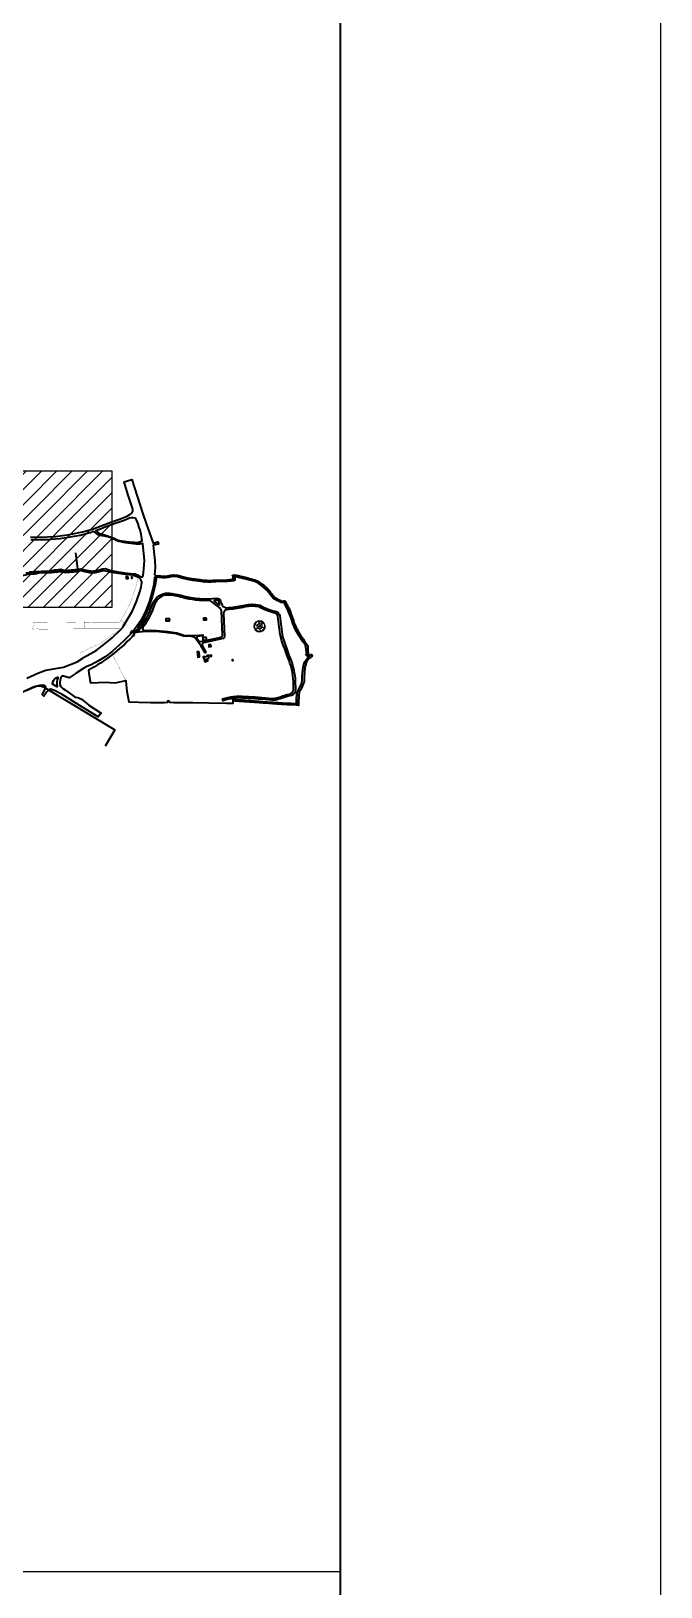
# Model space of a CAD drawing. Header units: metres. Extents: x 428 to 3974, y -4076 to 3914.
# Drawn here: x 899.545 to 900.27, y -367.522 to -365.729 of the extents above; entities that cross this region are included whole.
import ezdxf

# ---------------------------------------------------------------- set-up
doc = ezdxf.new("R2010")
doc.units = ezdxf.units.M
doc.header["$MEASUREMENT"] = 0
doc.linetypes.add('DASHED', pattern=[0.75, 0.5, -0.25])
doc.linetypes.add('VPP-MFME-01$0$HIDDEN2', pattern=[4.6875, 3.125, -1.5625])
for name, color, linetype, lineweight in [('C-BLDG', 253, 'Continuous', 5), ('C-EQPM-NAVD', 253, 'Continuous', 5), ('C-FENC-AIRF-LEAS', 253, 'Continuous', 0), ('C-FENC-AIRF-SECU', 253, 'DASHED', 0), ('C-ROAD-AIRF', 253, 'Continuous', 5), ('C-ROAD-LAND', 253, 'Continuous', 9)]:
    doc.layers.add(name, color=color, linetype=linetype, lineweight=lineweight)
doc.layers.add('Dimension', color=7, linetype='Continuous')
doc.layers.add('Frame', color=7, linetype='Continuous')

# ---------------------------------------------------------------- blocks, each defined once
blk = doc.blocks.new('W-EQUP-NAVG-flat-1')
at = {"layer": 'C-EQPM-NAVD', "linetype": 'VPP-MFME-01$0$HIDDEN2'}
for p, q in [((-13.1, 4.1), (-13.6, -1.8)), ((-13.5, 4.2), (-13.1, 5.4)), ((-12.3, 3.8), (-13.5, 4.2)), ((-11.9, 4.9), (-13.1, 5.4)), ((-13.1, -1.7), (-12.7, 3.9)), ((-12.4, 4.5), (-13, 4.7)), ((-9.3, 10.1), (-12.7, 5.2)), ((-12.3, 5.1), (-9, 9.7)), ((-12.3, 3.8), (-11.9, 4.9)), ((-7, 2.2), (-12.2, 4.1)), ((-6.8, 2.8), (-12, 4.7)), ((-9.6, 10.4), (-8.6, 11.2)), ((-8.8, 9.5), (-9.6, 10.4)), ((-8.4, 10), (-9, 10.6)), ((-8.8, 9.5), (-7.9, 10.2)), ((-7.9, 10.2), (-8.6, 11.2)), ((-3, 13.4), (-8.4, 10.9)), ((-8.1, 10.5), (-2.9, 12.9)), ((-7.5, 2.4), (-6.2, -4.9)), ((-1.7, 7.7), (-7.3, 3)), ((-7.1, 1.9), (-6.7, 3.1)), ((-6, 1.5), (-7.1, 1.9)), ((-6.9, 1.9), (-5.9, -4.2)), ((-5.6, 2.7), (-6.7, 3.1)), ((-6, 2.2), (-6.7, 2.4)), ((-1.9, 6.9), (-6.5, 3)), ((-6, 1.5), (-5.6, 2.7)), ((-1, 0.1), (-5.9, 1.8)), ((-0.8, 0.6), (-5.7, 2.4)), ((-3.1, 13.8), (-1.9, 14)), ((-2.9, 12.6), (-3.1, 13.8)), ((-2.9, 12.6), (-1.7, 12.8)), ((-1.6, 7.2), (-2.6, 12.6)), ((-2.3, 13), (-2.4, 13.7)), ((-1, 7.3), (-2, 12.8)), ((-1.7, 12.8), (-1.9, 14)), ((-1.9, 7.1), (-0.7, 7.3)), ((-1.7, 5.9), (-1.9, 7.1)), ((4.1, 13.1), (-1.8, 13.6)), ((-1.7, 13.1), (3.9, 12.7)), ((-1.7, 5.9), (-0.5, 6.2)), ((-0.5, 0.9), (-1.4, 6)), ((-1.1, 6.3), (-1.3, 7)), ((5.9, 5.3), (-1.1, 7.8)), ((0.1, 1), (-0.8, 6.1)), ((-0.5, 6.2), (-0.7, 7.3)), ((5.1, 5.1), (-0.7, 7.2)), ((0.3, -0.1), (-0.3, 0.1)), ((0.1, -0.3), (-0.1, 0.3)), ((0, 0), (0.3, 0.2)), ((0.6, 0.9), (4.5, 4.2)), ((0.9, 0.4), (4.9, 3.7)), ((3.8, 12.3), (4.2, 13.5)), ((3.8, 12.3), (4.9, 11.9)), ((4.2, 13.5), (5.4, 13.1)), ((4.3, 4.4), (5.2, 5.2)), ((4.3, 4.4), (5.1, 3.5)), ((4.4, 12.3), (4.7, 13.1)), ((4.9, 11.9), (5.4, 13.1)), ((4.9, 4.1), (5.5, 4.6)), ((5.1, 12.3), (9.7, 9)), ((5.1, 3.5), (6, 4.3)), ((10.1, 9.3), (5.2, 12.7)), ((5.2, 5.2), (6, 4.3)), ((5.4, 5), (9.7, 8.5)), ((5.8, 4.5), (10.1, 8.1)), ((6.9, -1.9), (5.9, 4.2)), ((7.5, -2.4), (6.2, 4.9)), ((9.5, 8.8), (10.4, 9.6)), ((9.5, 8.8), (10.2, 7.9)), ((10.1, 8.5), (10.6, 8.9)), ((10.2, 7.9), (11.2, 8.6)), ((10.4, 9.6), (11.2, 8.6)), ((10.5, 8.1), (12.9, 2.9)), ((13.4, 3), (10.9, 8.4)), ((12.6, 2.9), (13.8, 3.1)), ((12.6, 2.9), (12.8, 1.7)), ((13.1, 1.7), (12.7, -3.9)), ((12.8, 1.7), (14, 1.9)), ((12.9, 2.3), (13.7, 2.5)), ((13.1, -4.1), (13.6, 1.8)), ((13.8, 3.1), (14, 1.9)), ((-12.8, -1.7), (-14, -1.9)), ((-13.8, -3.1), (-14, -1.9)), ((-12.6, -2.9), (-13.8, -3.1)), ((-12.9, -2.3), (-13.7, -2.5)), ((-13.4, -3), (-10.9, -8.4)), ((-10.5, -8.1), (-12.9, -2.9)), ((-12.6, -2.9), (-12.8, -1.7)), ((-10.2, -7.9), (-11.2, -8.6)), ((-10.4, -9.6), (-11.2, -8.6)), ((-10.1, -8.5), (-10.6, -8.9)), ((-9.5, -8.8), (-10.4, -9.6)), ((-9.5, -8.8), (-10.2, -7.9)), ((-5.8, -4.5), (-10.1, -8.1)), ((-10.1, -9.3), (-5.2, -12.7)), ((-5.4, -5), (-9.7, -8.5)), ((-5.1, -12.3), (-9.7, -9)), ((-5.1, -3.5), (-6, -4.3)), ((-5.2, -5.2), (-6, -4.3)), ((-5.9, -5.3), (1.1, -7.8)), ((-4.9, -4.1), (-5.5, -4.6)), ((-4.9, -11.9), (-5.4, -13.1)), ((-4.2, -13.5), (-5.4, -13.1)), ((-4.3, -4.4), (-5.2, -5.2)), ((-4.3, -4.4), (-5.1, -3.5)), ((-5.1, -5.1), (0.7, -7.2)), ((-0.9, -0.4), (-4.9, -3.7)), ((-3.8, -12.3), (-4.9, -11.9)), ((-4.4, -12.3), (-4.7, -13.1)), ((-0.6, -0.9), (-4.5, -4.2)), ((-3.8, -12.3), (-4.2, -13.5)), ((-4.1, -13.1), (1.8, -13.6)), ((1.7, -13.1), (-3.9, -12.7)), ((0, 0), (-0.3, -0.2)), ((-0.1, -1), (0.8, -6.1)), ((0.5, -0.9), (1.4, -6)), ((1.7, -5.9), (0.5, -6.2)), ((0.5, -6.2), (0.7, -7.3)), ((1.9, -7.1), (0.7, -7.3)), ((0.8, -0.6), (5.7, -2.4)), ((1, -0.1), (5.9, -1.8)), ((1, -7.3), (2, -12.8)), ((1.1, -6.3), (1.3, -7)), ((1.6, -7.2), (2.6, -12.6)), ((1.7, -7.7), (7.3, -3)), ((1.7, -5.9), (1.9, -7.1)), ((2.9, -12.6), (1.7, -12.8)), ((1.7, -12.8), (1.9, -14)), ((1.9, -6.9), (6.5, -3)), ((3.1, -13.8), (1.9, -14)), ((2.3, -13), (2.4, -13.7)), ((8.1, -10.5), (2.9, -12.9)), ((2.9, -12.6), (3.1, -13.8)), ((3, -13.4), (8.4, -10.9)), ((6, -1.5), (5.6, -2.7)), ((5.6, -2.7), (6.7, -3.1)), ((6, -1.5), (7.1, -1.9)), ((6, -2.2), (6.7, -2.4)), ((7.1, -1.9), (6.7, -3.1)), ((6.8, -2.8), (12, -4.7)), ((7, -2.2), (12.2, -4.1)), ((8.8, -9.5), (7.9, -10.2)), ((7.9, -10.2), (8.6, -11.2)), ((8.4, -10), (9, -10.6)), ((9.6, -10.4), (8.6, -11.2)), ((8.8, -9.5), (9.6, -10.4)), ((12.3, -5.1), (9, -9.7)), ((9.3, -10.1), (12.7, -5.2)), ((12.3, -3.8), (11.9, -4.9)), ((11.9, -4.9), (13.1, -5.4)), ((12.3, -3.8), (13.5, -4.2)), ((12.4, -4.5), (13, -4.7)), ((13.5, -4.2), (13.1, -5.4))]:
    blk.add_line(p, q, dxfattribs=at)
for points in [[(10, -11.8), (2.7, -15.3), (-5.3, -14.6), (-11.8, -10), (-15.3, -2.7), (-14.6, 5.3), (-10, 11.8), (-2.7, 15.3), (5.3, 14.6), (11.8, 10), (15.3, 2.7), (14.6, -5.3), (10, -11.8)], [(-1, 0.1), (-0.9, -0.4)], [(-0.5, 0.9), (-0.8, 0.6)], [(0.6, 0.9), (0.1, 1)], [(1, -0.1), (0.9, 0.4)], [(-0.6, -0.9), (-0.1, -1)], [(0.5, -0.9), (0.8, -0.6)]]:
    blk.add_lwpolyline(points, dxfattribs=at)
blk.add_lwpolyline([(-0.5, 7.9), (1, 12.1), (6.3, 10.2), (4.8, 6)], close=True, dxfattribs=at)
for centre in [(-12.7, 4.6), (-8.7, 10.3), (-6.3, 2.3), (-4.4, 5.2), (-2.4, 13.3), (-1.2, 6.6), (0, 0), (2.3, 6.3), (4.6, 12.7), (5.2, 4.4), (6.6, 1.2), (10.3, 8.7), (13.3, 2.4), (-13.3, -2.4), (-10.3, -8.7), (-6.6, -1.2), (-5.2, -4.4), (-4.6, -12.7), (-2.3, -6.3), (1.2, -6.6), (2.4, -13.3), (4.4, -5.2), (6.3, -2.3), (8.7, -10.3), (12.7, -4.6)]:
    blk.add_circle(centre, 0.2, dxfattribs=at)

msp = doc.modelspace()

# ---------------------------------------------------------------- hatches: boundary and pattern name
at = {"layer": 'Dimension'}
h = msp.add_hatch(dxfattribs=at)
h.set_pattern_fill('ANSI31', color=210, scale=0.1, style=0)
h.set_pattern_definition([(45, (-1270212.70281, -6129136.565848), (-0.008838834764832, 0.008838834764832), [])])
h.paths.add_polyline_path([(899.3576, -366.2355), (899.6375, -366.2355), (899.6375, -366.393), (899.3576, -366.393)])

# ---------------------------------------------------------------- linework, layer by layer
msp.add_line((897.7544, -367.5037), (899.9012, -367.5037))
at = {"layer": 'C-BLDG', "lineweight": 40}
msp.add_lwpolyline([(899.5117, -366.3337), (899.5108, -366.3553), (899.5329, -366.3562), (899.5412, -366.3543), (899.5493, -366.3539), (899.554, -366.3528), (899.5681, -366.3526), (899.5788, -366.3512), (899.5837, -366.3526), (899.5989, -366.3512), (899.5962, -366.3297)], dxfattribs=at)
for points in [[(899.6565, -366.3575), (899.6541, -366.3573), (899.6539, -366.3594), (899.6563, -366.3596)], [(899.6612, -366.3579), (899.6602, -366.3577), (899.6601, -366.3591), (899.6611, -366.3592)], [(899.7043, -366.4058), (899.6999, -366.4058), (899.6999, -366.4081), (899.7042, -366.4081)], [(899.7467, -366.4053), (899.7432, -366.4053), (899.7432, -366.4071), (899.7467, -366.4071)], [(899.664, -366.4242), (899.6629, -366.4234), (899.662, -366.4247), (899.6631, -366.4254)], [(899.7467, -366.4274), (899.7452, -366.4274), (899.7426, -366.4273), (899.7425, -366.4303), (899.7451, -366.4304), (899.7466, -366.4304)], [(899.7382, -366.4439), (899.7359, -366.4441), (899.7365, -366.45), (899.7388, -366.4497)], [(899.7498, -366.4512), (899.7488, -366.448), (899.7472, -366.4485), (899.7475, -366.4494), (899.7448, -366.4502), (899.7445, -366.4493), (899.7429, -366.4498), (899.7439, -366.453)], [(899.7517, -366.4356), (899.7492, -366.4358), (899.7494, -366.4381), (899.7519, -366.438)], [(899.7481, -366.4536), (899.7444, -366.4546), (899.7447, -366.4554), (899.7484, -366.4544)], [(899.7773, -366.4533), (899.7761, -366.4532), (899.7761, -366.4541), (899.7774, -366.4541)]]:
    msp.add_lwpolyline(points, close=True, dxfattribs=at)
msp.add_lwpolyline([(899.7509, -366.4487, 0.919972), (899.7524, -366.4483, 0.903681)], format="xyb", close=True, dxfattribs=at)
msp.add_lwpolyline([(899.3154, -366.8212), (899.304, -366.7406, -0.327325), (899.4173, -366.545), (899.4556, -366.528), (899.5462, -366.4846, -0.253154), (899.5606, -366.4853), (899.641, -366.5339), (899.6298, -366.5525)], format="xyb", dxfattribs=at)
at = {"layer": 'C-FENC-AIRF-LEAS', "lineweight": 40}
msp.add_lwpolyline([(899.8442, -366.4052), (899.841, -366.3966), (899.8373, -366.3896), (899.8364, -366.3875), (899.8326, -366.3872), (899.8304, -366.3861), (899.828, -366.3848), (899.8235, -366.3821), (899.8218, -366.3801), (899.8187, -366.3759), (899.8161, -366.3728), (899.8133, -366.3703), (899.807, -366.3653), (899.8025, -366.363), (899.7937, -366.3605), (899.7787, -366.357), (899.7779, -366.3622), (899.7729, -366.3627), (899.765, -366.363), (899.7571, -366.3632), (899.7493, -366.3637), (899.7454, -366.3633), (899.7445, -366.3636), (899.7417, -366.3631), (899.7401, -366.3628), (899.731, -366.3616), (899.7271, -366.361), (899.7233, -366.3603), (899.7181, -366.3589), (899.7145, -366.3578), (899.7131, -366.3575), (899.7091, -366.3572), (899.6991, -366.3586), (899.6912, -366.358), (899.6891, -366.3579, -0.127384), (899.6609, -366.4266, -0.078541), (899.6107, -366.465), (899.6109, -366.4684), (899.6122, -366.4757), (899.6129, -366.4797), (899.6305, -366.479), (899.6352, -366.4792), (899.6412, -366.4798), (899.6433, -366.4794), (899.6537, -366.4771), (899.6538, -366.4781), (899.6549, -366.4893), (899.6572, -366.5017), (899.6687, -366.5019), (899.6821, -366.5023), (899.6981, -366.5022), (899.7023, -366.5019), (899.7021, -366.5006), (899.7036, -366.5004), (899.7039, -366.5019), (899.7089, -366.5022), (899.7142, -366.5022), (899.7191, -366.5025), (899.7285, -366.5024), (899.7309, -366.5024), (899.7492, -366.5028), (899.7696, -366.5031), (899.776, -366.5031), (899.7773, -366.5031), (899.7776, -366.4988), (899.7879, -366.4994), (899.8165, -366.5015), (899.8295, -366.5024), (899.8389, -366.503), (899.8428, -366.5033), (899.8443, -366.5032), (899.8506, -366.5037), (899.8506, -366.499), (899.8509, -366.4923), (899.8512, -366.491), (899.8561, -366.4807), (899.857, -366.4769), (899.857, -366.4716), (899.8573, -366.469), (899.8577, -366.4639), (899.8591, -366.4568), (899.8592, -366.4563), (899.864, -366.4502), (899.8629, -366.4478), (899.8618, -366.4481), (899.8615, -366.4468), (899.8625, -366.4464), (899.8608, -366.4362), (899.8579, -366.4319), (899.8527, -366.4243), (899.8494, -366.4186), (899.8462, -366.4115)], format="xyb", close=True, dxfattribs=at)
at = {"layer": 'C-FENC-AIRF-SECU', "lineweight": 40, "ltscale": 0.2, "const_width": 0.000217, "flags": 128}
for points in [[(899.6009, -366.4452), (899.6236, -366.4347), (899.6417, -366.4219), (899.6482, -366.4175), (899.6501, -366.4141), (899.6508, -366.4093), (899.6476, -366.408), (899.6526, -366.3998), (899.6594, -366.3868), (899.6657, -366.3672), (899.6677, -366.3586)], [(899.6056, -366.4128), (899.6057, -366.4174), (899.6006, -366.4175), (899.5904, -366.4176), (899.5822, -366.4176), (899.5736, -366.4177), (899.5683, -366.4177), (899.5572, -366.4178), (899.5533, -366.4178), (899.5525, -366.4175), (899.5464, -366.4178), (899.547, -366.4131)], [(899.5471, -366.4117), (899.5473, -366.4102), (899.555, -366.4101), (899.5616, -366.4101), (899.5649, -366.41), (899.5729, -366.41), (899.5796, -366.41), (899.5893, -366.4098), (899.5969, -366.4099), (899.6055, -366.4099), (899.6057, -366.4098), (899.6056, -366.4115)], [(899.6464, -366.4097), (899.6337, -366.4097), (899.6232, -366.4097), (899.6142, -366.4099), (899.6065, -366.4098), (899.6066, -366.4115)], [(899.6482, -366.4175), (899.6392, -366.4174), (899.6355, -366.4175), (899.6307, -366.4174), (899.6237, -366.4175), (899.6192, -366.4175), (899.6105, -366.4175), (899.6067, -366.4174), (899.6066, -366.4128)], [(899.6476, -366.408), (899.6465, -366.4097)], [(899.6537, -366.4771), (899.6382, -366.4471)]]:
    msp.add_lwpolyline(points, dxfattribs=at)
msp.add_lwpolyline([(899.6107, -366.465, 0.078541), (899.6609, -366.4266, 0.127384), (899.6891, -366.3579, 0.127384)], format="xyb", dxfattribs=at)
at = {"layer": 'C-ROAD-AIRF', "lineweight": 40}
for points in [[(899.6605, -366.4197), (899.6672, -366.4199, 0.243634), (899.6682, -366.4194, 0.075723), (899.685, -366.3881, -0.324477), (899.7022, -366.3764, -0.060154), (899.7195, -366.3793, 0.093323), (899.7586, -366.3822, -0.315677), (899.763, -366.3853, 0.024237), (899.7638, -366.3884, 0.322895), (899.7697, -366.3931, 0.048658), (899.7726, -366.3929, 0.036137), (899.7908, -366.3901, -0.101391), (899.808, -366.3901, 0.065823), (899.8259, -366.3972, -0.248165), (899.8311, -366.4025, 0.009808), (899.8343, -366.4265, 0.01562), (899.8438, -366.4532, -0.080014), (899.8489, -366.4775), (899.8491, -366.4874, -0.304678), (899.8447, -366.4942, 0.023782), (899.8297, -366.4987, -0.110351), (899.8218, -366.4998, 0.016075), (899.791, -366.4974, 0.103978), (899.7657, -366.5003), (899.765, -366.4983, -0.103768), (899.7912, -366.4953, -0.01604), (899.822, -366.4976, 0.110118), (899.829, -366.4967, -0.023508), (899.8439, -366.4921, 0.296778), (899.8469, -366.4874), (899.8468, -366.4776, 0.079865), (899.8418, -366.454, -0.01571), (899.8322, -366.427, -0.009796), (899.829, -366.403, 0.237188), (899.8253, -366.3993, -0.06444), (899.8072, -366.3922, 0.099198), (899.7913, -366.3922, -0.035936), (899.7729, -366.3951, -0.035898), (899.7705, -366.3953, 0.424519), (899.7662, -366.3998), (899.7674, -366.4264, -0.364121), (899.7657, -366.4286), (899.7432, -366.4336, 0.511719), (899.7418, -366.4368, -0.018005), (899.7461, -366.4447), (899.745, -366.4453), (899.7406, -366.4373), (899.7345, -366.4289, 0.226676), (899.7295, -366.4263), (899.7202, -366.4259, -0.081491), (899.7177, -366.4253), (899.713, -366.4235, 0.057915), (899.7118, -366.4232), (899.7024, -366.4219, 0.010631), (899.7021, -366.4219), (899.6891, -366.4207, 0.015212), (899.6888, -366.4206), (899.682, -366.4204, 0.017005), (899.6817, -366.4204), (899.6753, -366.4206, 0.036099), (899.6664, -366.4218), (899.659, -366.4219)], [(899.6734, -366.416, 0.613125), (899.6752, -366.4193), (899.6816, -366.4191, -0.017005), (899.6821, -366.4191), (899.6888, -366.4193, -0.015212), (899.6892, -366.4194), (899.7023, -366.4206, -0.010631), (899.7025, -366.4206), (899.712, -366.4219, -0.057915), (899.7135, -366.4223), (899.7182, -366.4241, 0.081491), (899.7203, -366.4246), (899.7331, -366.4251, 0.030325), (899.7336, -366.4251), (899.7423, -366.4244), (899.7423, -366.4257), (899.7366, -366.4262, 0.588839), (899.7356, -366.4282), (899.7378, -366.4312, 0.296185), (899.74, -366.432), (899.7634, -366.4269, 0.364121), (899.7651, -366.4247), (899.7639, -366.3968, 0.218394), (899.7623, -366.3936), (899.7526, -366.3859, 0.175384), (899.7498, -366.385, -0.072316), (899.7189, -366.3814, 0.060187), (899.7021, -366.3785, 0.324045), (899.6871, -366.3888, -0.063518), (899.6734, -366.416)], [(899.7612, -366.39, 0.704205), (899.7618, -366.3895, -0.013825), (899.7617, -366.389, -0.022649), (899.761, -366.3859, 0.234001), (899.7592, -366.3845, 0.085592), (899.7585, -366.3844, -0.006425), (899.7557, -366.3847, 0.681293), (899.7555, -366.3855), (899.7612, -366.39)]]:
    msp.add_lwpolyline(points, format="xyb", close=True, dxfattribs=at)
at = {"layer": 'C-ROAD-LAND', "lineweight": 40}
for p, q in [((899.5449, -366.3534), (899.5386, -366.3534)), ((899.5534, -366.3524), (899.5449, -366.3534)), ((899.5641, -366.3522), (899.5534, -366.3524)), ((899.5744, -366.3512), (899.5641, -366.3522)), ((899.5788, -366.3507), (899.5744, -366.3512)), ((899.5839, -366.352), (899.5788, -366.3507)), ((899.5939, -366.3509), (899.5839, -366.352)), ((899.6021, -366.3506), (899.5939, -366.3509)), ((899.6064, -366.3518), (899.6021, -366.3506)), ((899.6121, -366.3528), (899.6064, -366.3518)), ((899.6172, -366.3531), (899.6121, -366.3528)), ((899.6183, -366.3529), (899.6172, -366.3531)), ((899.6259, -366.3511), (899.6183, -366.3529)), ((899.6286, -366.3505), (899.6259, -366.3511)), ((899.6399, -366.3528), (899.6286, -366.3505)), ((899.6535, -366.3548), (899.6399, -366.3528)), ((899.6617, -366.3558), (899.6535, -366.3548)), ((899.6672, -366.3579), (899.6617, -366.3558)), ((899.666, -366.3861), (899.6704, -366.3737)), ((899.6704, -366.3737), (899.6715, -366.3691)), ((899.6715, -366.3691), (899.6719, -366.3669)), ((899.6719, -366.3669), (899.6721, -366.3642)), ((899.6721, -366.3642), (899.6721, -366.3642)), ((899.6554, -366.4072), (899.6613, -366.3969)), ((899.6613, -366.3969), (899.666, -366.3861)), ((899.6497, -366.4164), (899.6515, -366.4136)), ((899.6515, -366.4136), (899.6554, -366.4072)), ((899.6297, -366.4345), (899.6381, -366.4277)), ((899.6381, -366.4277), (899.6483, -366.4179)), ((899.6483, -366.4179), (899.6497, -366.4164)), ((899.5977, -366.4554), (899.604, -366.4514)), ((899.604, -366.4514), (899.6058, -366.45)), ((899.604, -366.4514), (899.604, -366.4514)), ((899.6058, -366.45), (899.6194, -366.4425)), ((899.6194, -366.4425), (899.6297, -366.4345)), ((899.5396, -366.4744), (899.5523, -366.4686)), ((899.5523, -366.4686), (899.5616, -366.4651)), ((899.5616, -366.4651), (899.582, -366.4616)), ((899.582, -366.4616), (899.5977, -366.4554))]:
    msp.add_line(p, q, dxfattribs=at)
for points in [[(899.5437, -366.3115), (899.5568, -366.3117), (899.5697, -366.3112), (899.5727, -366.311), (899.5888, -366.3088), (899.6036, -366.3058), (899.6153, -366.3025), (899.6254, -366.2986), (899.6366, -366.2946), (899.6464, -366.291), (899.6554, -366.2875), (899.6585, -366.2858), (899.6608, -366.284), (899.6617, -366.2819), (899.6617, -366.2797), (899.6561, -366.2624), (899.6516, -366.2482), (899.6607, -366.2452), (899.673, -366.2836), (899.6777, -366.2971), (899.6829, -366.3121), (899.6851, -366.3187), (899.6904, -366.3172), (899.6912, -366.3199), (899.6853, -366.3212), (899.6853, -366.3212), (899.6861, -366.3289), (899.6871, -366.3388), (899.6874, -366.3471), (899.6868, -366.355, -0.007757), (899.6874, -366.3554, -0.012937), (899.6878, -366.3556, -0.010076), (899.6882, -366.3559, 0.01335), (899.6887, -366.3561), (899.6913, -366.3562, 0.024428), (899.6962, -366.3568, 0.043474), (899.699, -366.3568, 0.037277), (899.7055, -366.3557, -0.071274), (899.709, -366.3554, -0.010651), (899.7121, -366.3555, -0.026027), (899.7134, -366.3557, -0.003339), (899.7146, -366.356, -0.014652), (899.7149, -366.356, -0.009466), (899.7164, -366.3564, 0.005975), (899.7186, -366.3571, 0.002405), (899.7221, -366.3581, 0.005015), (899.7237, -366.3585, 0.010629), (899.7256, -366.3589, 0.011511), (899.7274, -366.3592, 0.002355), (899.7286, -366.3594, 0.001045), (899.7312, -366.3598, 0.006618), (899.7375, -366.3606, -0.013959), (899.7404, -366.361, -0.002994), (899.7408, -366.3611, 0.001074), (899.742, -366.3613, 0.003962), (899.7437, -366.3616, 0.015605), (899.7445, -366.3617, -0.13332), (899.7452, -366.3614, -0.103661), (899.747, -366.3616, 0.077283), (899.7493, -366.3618, 0.005891), (899.7517, -366.3617, -0.002603), (899.757, -366.3614, -0.005546), (899.76, -366.3613, -0.003213), (899.765, -366.3612, 0.01217), (899.7689, -366.3612, 0.01223), (899.7727, -366.3609, 0.00561), (899.7754, -366.3606, 0.015406), (899.7763, -366.3605, 0.346198), (899.7775, -366.3592, 0.18888), (899.7766, -366.3564, -0.056109), (899.7768, -366.3561, -0.149207), (899.7771, -366.3559, -0.095933), (899.7776, -366.3557, -0.08678), (899.7782, -366.3555, -0.055799), (899.7787, -366.3553, -0.014157), (899.7791, -366.3553, -0.009621), (899.788, -366.3571, -0.013851), (899.7942, -366.3587, -0.001592), (899.8025, -366.3611, -0.017848), (899.8032, -366.3614, -0.029958), (899.8057, -366.3624, -0.030205), (899.8079, -366.3638, -0.015904), (899.8107, -366.3658, -0.011026), (899.8145, -366.3689, -0.004983), (899.8171, -366.3711, -0.030184), (899.8175, -366.3715, -0.013275), (899.8182, -366.3724, -0.004625), (899.8201, -366.3748, -0.004212), (899.8218, -366.377, 0.004691), (899.8233, -366.379, 0.012675), (899.8242, -366.3802, 0.027265), (899.8247, -366.3807, 0.052884), (899.8255, -366.3813, 0.012928), (899.8289, -366.3833, 0.000442), (899.8304, -366.384, 0.000905), (899.8314, -366.3846, 0.001119), (899.8331, -366.3854, 0.257227), (899.8358, -366.3853, -0.412565), (899.8376, -366.3858, -0.061565), (899.8382, -366.387, 0.042122), (899.8389, -366.3888, 0.019345), (899.8414, -366.3934, -0.036396), (899.8427, -366.3958, -0.012237), (899.8439, -366.399, -0.006829), (899.8459, -366.4046, -0.008732), (899.8471, -366.4083, 0.012137), (899.8479, -366.4108, 0.020652), (899.8492, -366.4141, 0.017192), (899.851, -366.4178, 0.008976), (899.853, -366.4214, 0.016378), (899.8542, -366.4233, 0.000937), (899.8552, -366.4248, 0.000219), (899.8594, -366.4309, 0.00163), (899.8609, -366.4332, -0.001595), (899.8625, -366.4355, -0.182176), (899.8636, -366.4399, 0.119495), (899.8644, -366.4467, 0.022725), (899.8647, -366.4474, 0.011795), (899.8654, -366.4488), (899.8677, -366.447), (899.8685, -366.4489), (899.8666, -366.4504, 0.063399), (899.8627, -366.4543, 0.105419), (899.8613, -366.4573, 0.009263), (899.8602, -366.4624, 0.026916), (899.8599, -366.4642, 0.003616), (899.8597, -366.4675, -0.006903), (899.8595, -366.4692, -0.004598), (899.8594, -366.4703, 0.003557), (899.8592, -366.4718, 0.060686), (899.8592, -366.4745, -0.059611), (899.8593, -366.4772, -0.036279), (899.8591, -366.4785, -0.014854), (899.8582, -366.4815, -0.076843), (899.8554, -366.4872, 0.09792), (899.8533, -366.4918, 0.004347), (899.8531, -366.4926, 0.001258), (899.8529, -366.4991, 0.007372), (899.8528, -366.5015, 0.004323), (899.8528, -366.5057, 0.02244), (899.8482, -366.5051, 0.025761), (899.8442, -366.505, 0.003392), (899.843, -366.5051, -0.020638), (899.8428, -366.5051, -0.016369), (899.8412, -366.505, 0.010988), (899.8388, -366.5048, 0.001925), (899.8334, -366.5045, -0.002622), (899.8294, -366.5042, -0.00067), (899.8249, -366.5039, -0.000348), (899.8163, -366.5033, -0.001651), (899.8104, -366.5029, 0.000428), (899.7878, -366.5012, 0.003668), (899.7863, -366.5011, 0.000813), (899.7798, -366.5008), (899.7776, -366.4989), (899.7879, -366.4995), (899.8164, -366.5016), (899.8295, -366.5025), (899.8389, -366.503), (899.8428, -366.5034), (899.8443, -366.5033), (899.8507, -366.5038), (899.8507, -366.499), (899.851, -366.4923), (899.8513, -366.4911), (899.8562, -366.4808), (899.8571, -366.4769), (899.857, -366.4717), (899.8573, -366.469), (899.8578, -366.4639), (899.8592, -366.4568), (899.8593, -366.4564), (899.8641, -366.4502), (899.8629, -366.4477), (899.8619, -366.448), (899.8616, -366.4469), (899.8626, -366.4465), (899.8609, -366.4362), (899.8579, -366.4319), (899.8528, -366.4242), (899.8495, -366.4186), (899.8463, -366.4115), (899.8443, -366.4052), (899.8411, -366.3966), (899.8373, -366.3896), (899.8364, -366.3874), (899.8326, -366.3871), (899.8304, -366.386), (899.8281, -366.3848), (899.8236, -366.3821), (899.8219, -366.3801), (899.8187, -366.3759), (899.8162, -366.3727), (899.8134, -366.3702), (899.807, -366.3652), (899.8026, -366.363), (899.7938, -366.3604), (899.7785, -366.3569, -0.174087), (899.7793, -366.3606, -0.324415), (899.7779, -366.3621, -0.016725), (899.7764, -366.3623, -0.006839), (899.7729, -366.3626, -0.011002), (899.769, -366.3629, -0.010869), (899.765, -366.3629, 0.003189), (899.76, -366.363, 0.005535), (899.7571, -366.3632, 0.002681), (899.7516, -366.3635, -0.006208), (899.7493, -366.3636, -0.07578), (899.7471, -366.3633, 0.099526), (899.7454, -366.3632, 0.107227), (899.7448, -366.3634, -0.168891), (899.7445, -366.3635, -0.012737), (899.7438, -366.3634, -0.004006), (899.7417, -366.363, -0.001078), (899.7404, -366.3628, 0.015161), (899.7372, -366.3623, -0.006597), (899.731, -366.3615, -0.001058), (899.7283, -366.3611, -0.002333), (899.7271, -366.361, -0.011533), (899.7253, -366.3606, -0.010674), (899.7233, -366.3602, -0.00497), (899.7216, -366.3597, -0.002438), (899.7182, -366.3588, -0.00605), (899.7159, -366.3581, 0.010924), (899.7144, -366.3577, 0.003562), (899.7131, -366.3574, 0.026159), (899.712, -366.3573, 0.010051), (899.709, -366.3571, 0.071789), (899.7056, -366.3574, -0.036935), (899.6991, -366.3586, -0.043727), (899.6962, -366.3586, -0.024785), (899.6912, -366.3579), (899.6886, -366.3578, 0.050958), (899.6883, -366.3578, 0.006885), (899.688, -366.3578, 0.007858), (899.6873, -366.3581, -0.026716), (899.6866, -366.3583), (899.686, -366.3663), (899.6853, -366.3697), (899.6808, -366.3856), (899.6762, -366.3976), (899.6709, -366.4077), (899.6619, -366.4208), (899.6515, -366.4313), (899.6465, -366.436), (899.6381, -366.4437), (899.6298, -366.4499), (899.6221, -366.4545), (899.6136, -366.4588), (899.6088, -366.461), (899.6053, -366.4627), (899.5964, -366.4686), (899.5883, -366.4738), (899.5808, -366.4718), (899.5785, -366.4745), (899.5775, -366.4795), (899.5777, -366.4821), (899.5789, -366.4841), (899.5811, -366.4861), (899.584, -366.4882), (899.5942, -366.4955), (899.5958, -366.4961), (899.5985, -366.4967), (899.6003, -366.4974), (899.6027, -366.4986), (899.6051, -366.5004), (899.6084, -366.5033), (899.6112, -366.5056), (899.6253, -366.5146), (899.6217, -366.5189), (899.6028, -366.5072), (899.5804, -366.4933), (899.5713, -366.4885), (899.5682, -366.4872), (899.5671, -366.487), (899.5656, -366.4875), (899.5639, -366.4888), (899.5624, -366.4905), (899.5593, -366.4951), (899.5574, -366.493), (899.5607, -366.487), (899.5614, -366.4849), (899.561, -366.4836), (899.5601, -366.4827), (899.5576, -366.4825), (899.5545, -366.4828), (899.5485, -366.4848), (899.5389, -366.489)], [(899.5422, -366.3519), (899.5485, -366.3515), (899.5569, -366.351), (899.5661, -366.3505), (899.5723, -366.3496), (899.5786, -366.3487), (899.5822, -366.3499), (899.5832, -366.3503), (899.5837, -366.3505), (899.5852, -366.3503), (899.5867, -366.35), (899.5952, -366.349), (899.6009, -366.3485), (899.6081, -366.3499), (899.6132, -366.3508), (899.6136, -366.3509), (899.6139, -366.3509), (899.6144, -366.3509), (899.6157, -366.3509), (899.6171, -366.3508), (899.6178, -366.3507), (899.622, -366.3499), (899.627, -366.3484), (899.6281, -366.3482), (899.6303, -366.3481), (899.6328, -366.349), (899.6363, -366.3503), (899.6429, -366.3514), (899.6526, -366.3529), (899.6621, -366.3539), (899.6632, -366.3539, -0.019215), (899.6643, -366.3541, -0.047006), (899.6647, -366.3543, -0.00395), (899.6659, -366.3549, -0.004088), (899.667, -366.3554, -0.031017), (899.6694, -366.3568, 0.097339), (899.6706, -366.3573, 0.007294), (899.6721, -366.3576, 0.002874), (899.6724, -366.3577, 0.009914), (899.6725, -366.3577, 0.188015), (899.6727, -366.3576, 0.114864), (899.6734, -366.3571), (899.6734, -366.3571), (899.6742, -366.3528), (899.6753, -366.3386), (899.6733, -366.319), (899.6733, -366.319, -0.07824), (899.6681, -366.3198, -0.028792), (899.6657, -366.3197, -0.002978), (899.66, -366.3191, -0.004761), (899.6564, -366.3186, -0.016012), (899.6458, -366.3168, -0.05567), (899.6429, -366.3158, -0.022289), (899.6425, -366.3156, 0.006287), (899.6414, -366.315, 0.051465), (899.6331, -366.3116, 0.048324), (899.6238, -366.3099, -0.010144), (899.6228, -366.3095, -0.018135), (899.6223, -366.3093, -0.003162), (899.6209, -366.3086, -0.016339), (899.6207, -366.3085, -0.023519), (899.6198, -366.3079, -0.024198), (899.619, -366.3073, -0.003691), (899.6187, -366.307, 0.001768), (899.618, -366.3064, 0.005621), (899.6176, -366.306, 0.003166), (899.6169, -366.3054), (899.6169, -366.3054), (899.6169, -366.3054), (899.6127, -366.3068), (899.6097, -366.3077), (899.6011, -366.3098), (899.5781, -366.3138), (899.5667, -366.3146), (899.5655, -366.3148), (899.5564, -366.3149), (899.5444, -366.3148)]]:
    msp.add_lwpolyline(points, format="xyb", dxfattribs=at)
msp.add_lwpolyline([(899.6703, -366.3035), (899.6692, -366.3006), (899.6678, -366.2966), (899.6655, -366.2911), (899.6654, -366.2905), (899.6642, -366.2898), (899.6621, -366.2894), (899.66, -366.2895), (899.6579, -366.29), (899.6546, -366.2913), (899.6518, -366.2925), (899.6425, -366.2958), (899.6307, -366.3), (899.6226, -366.3032), (899.6222, -366.3035), (899.6191, -366.3046), (899.6213, -366.3066), (899.6245, -366.308, -0.02853), (899.6337, -366.3106, -0.030673), (899.6418, -366.314, -0.004023), (899.6432, -366.3147, 0.013342), (899.6436, -366.3149, 0.061358), (899.6463, -366.3157, 0.016218), (899.657, -366.3173, 0.010771), (899.6608, -366.3176, 0.008457), (899.6657, -366.3179, 0.066834), (899.6681, -366.3176, 0.034321), (899.6727, -366.3162), (899.6715, -366.3085)], format="xyb", close=True, dxfattribs=at)
msp.add_lwpolyline([(899.5695, -366.4792), (899.5702, -366.477), (899.571, -366.476), (899.5733, -366.474), (899.5749, -366.4731), (899.5755, -366.4731), (899.5752, -366.4742), (899.5745, -366.4762), (899.5741, -366.4787), (899.5741, -366.4804), (899.5741, -366.4814), (899.5742, -366.4824), (899.5744, -366.4834), (899.5746, -366.4843), (899.57, -366.4816), (899.5693, -366.4811), (899.5693, -366.4803)], close=True, dxfattribs=at)
for centre, radius, start, end in [((899.6639, -366.3672), 0.00993, 61.7152, 70.8303), ((899.6591, -366.3726), 0.0171, 51.0881, 56.0004), ((899.6649, -366.3654), 0.00773, 45.0775, 51.0881), ((899.6678, -366.3625), 0.00368, 30.6542, 45.0775), ((899.6581, -366.3682), 0.0149, 22.1617, 30.6542), ((899.6643, -366.3642), 0.00782, 0.2678, 11.9988)]:
    msp.add_arc(centre, radius, start, end, dxfattribs=at)
at = {"layer": 'Defpoints', "color": 3}
msp.add_lwpolyline([(900.2704, -378.699), (900.2704, -363.849), (879.2704, -363.849), (879.2704, -378.699)], close=True, dxfattribs=at)
at = {"layer": 'Dimension', "color": 210}
msp.add_lwpolyline([(899.3576, -366.2355), (899.6375, -366.2355), (899.6375, -366.393), (899.3576, -366.393)], close=True, dxfattribs=at)
at = {"layer": 'Frame', "color": 6, "linetype": 'Continuous', "lineweight": 35}
msp.add_line((899.9012, -378.3551), (899.9012, -364.2051), dxfattribs=at)

# ---------------------------------------------------------------- block references
at = {"lineweight": 40, "xscale": 0.0004332000081494, "yscale": 0.0004332000081494, "zscale": 0.0004332000081494, "rotation": 0.2713628720925262}
msp.add_blockref('W-EQUP-NAVG-flat-1', (899.8078, -366.4145), dxfattribs=at)

doc.saveas('drawing.dxf')
